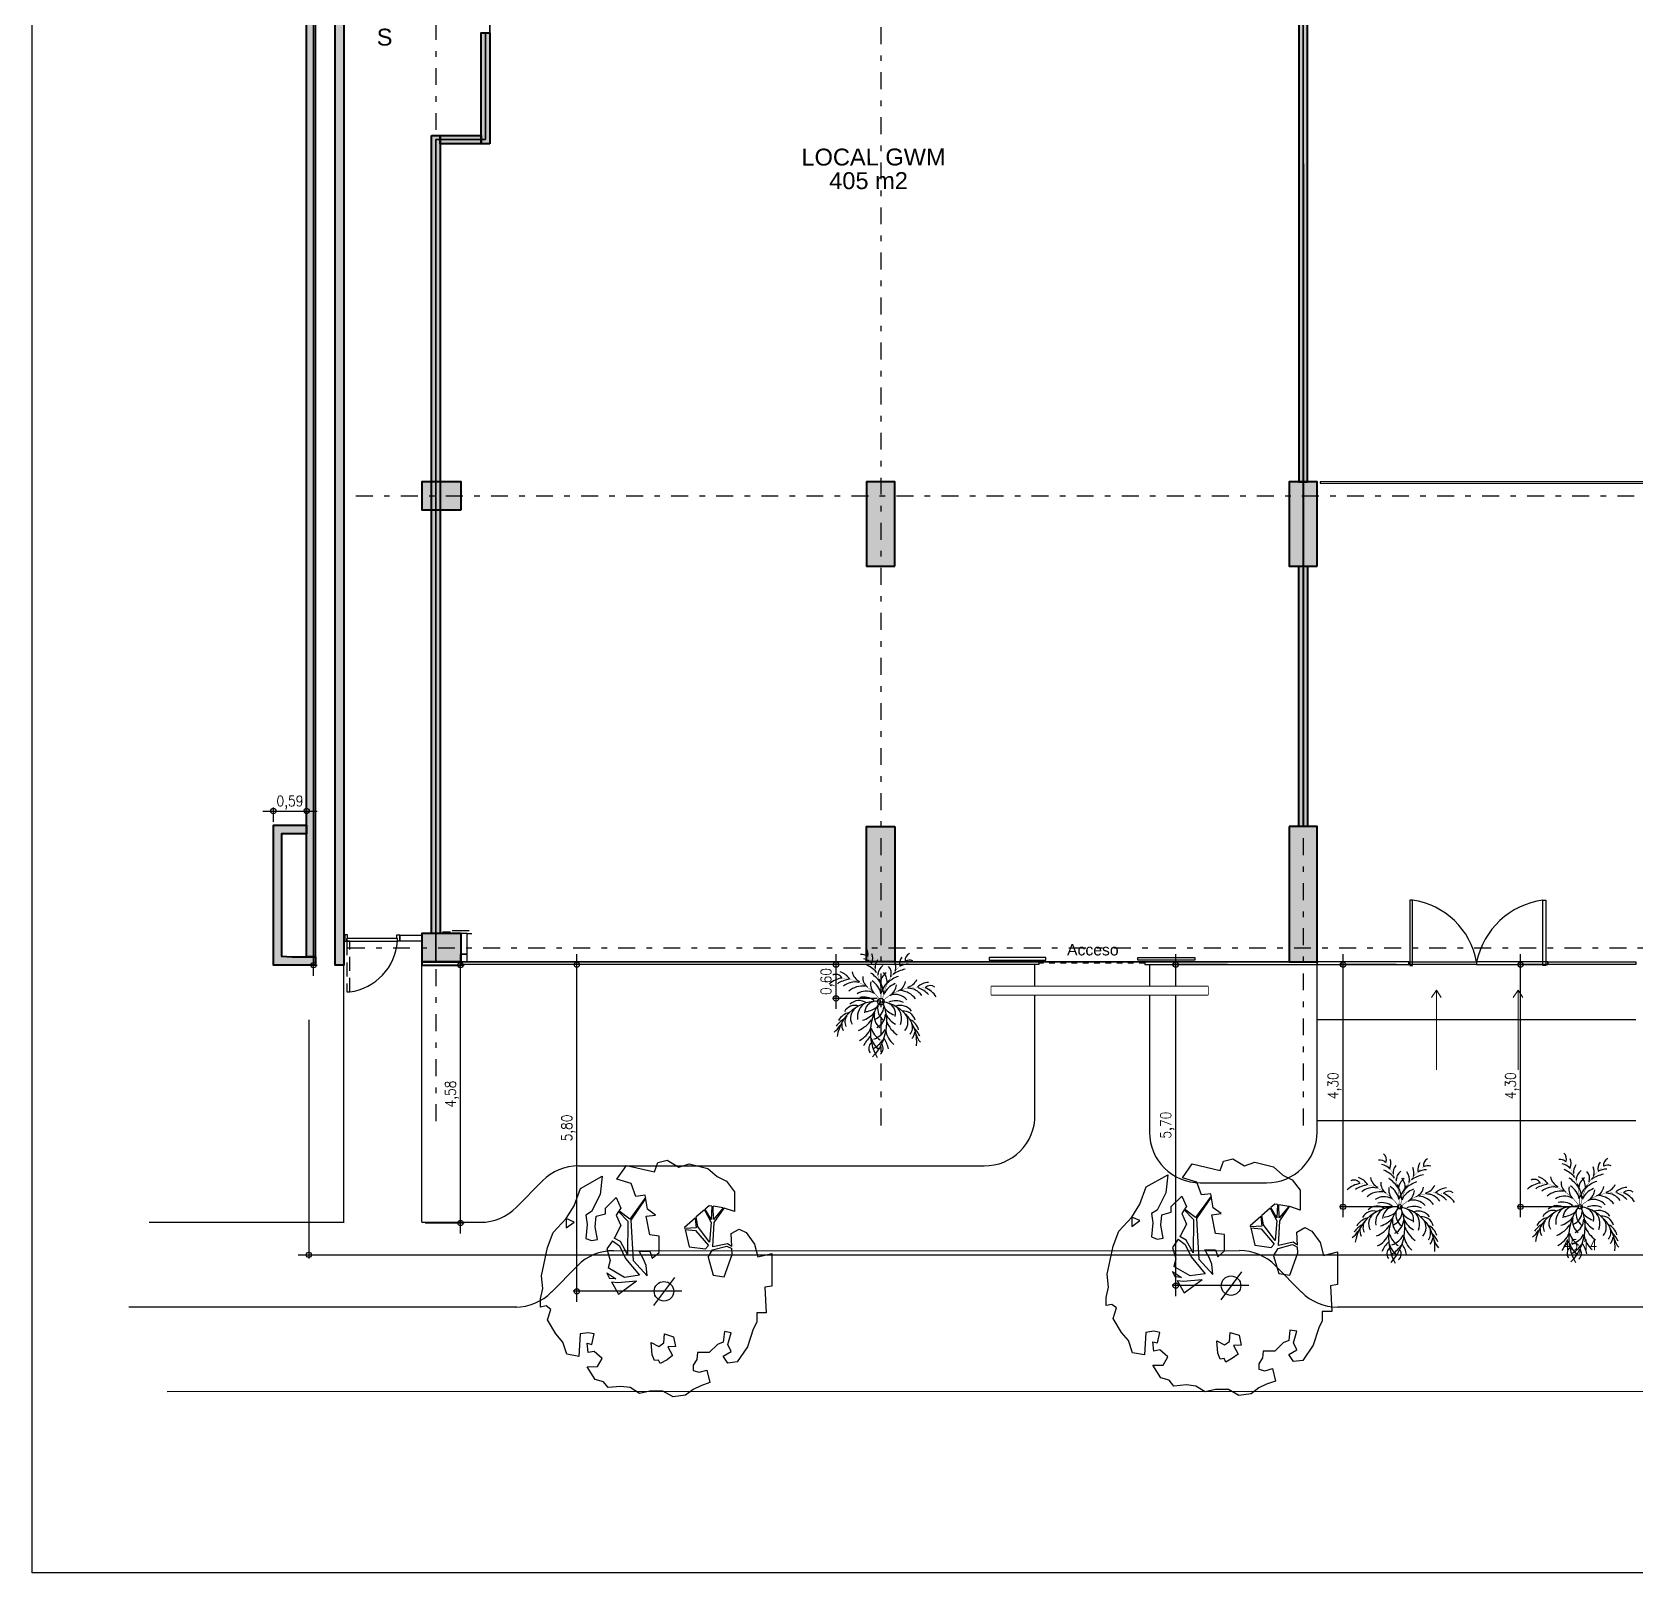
# Model space of a CAD drawing. Header units: millimetres. Extents: x 3781 to 4924, y 1639 to 1721.
# Drawn here: x 3780.61 to 3809.09, y 1639.4 to 1666.76 of the extents above; entities that cross this region are included whole.
import ezdxf

# ---------------------------------------------------------------- set-up
doc = ezdxf.new("R2010")
doc.units = ezdxf.units.MM
doc.set_wipeout_variables(frame=1)
for name, pattern in [('CENTER', [0.7, 0.3, -0.2, 0, -0.2]), ('CENTER2', [28.575, 19.05, -3.175, 3.175, -3.175]), ('DASHED2', [9.525, 6.35, -3.175]), ('HIDDEN', [0.375, 0.25, -0.125]), ('HIDDEN2', [0.1875, 0.125, -0.0625]), ('LLUVIAS', [10, 4, -2, 4])]:
    doc.linetypes.add(name, pattern=pattern)
doc.layers.get('Defpoints').update_dxf_attribs({"color": 255})
for name, color, linetype in [('1amobla', 2, 'Continuous'), ('A-DIM', 1, 'Continuous'), ('A-DIM-125', 8, 'Continuous'), ('A-HATCH CONCRETO', 8, 'Continuous'), ('AAA SG MOBILIARIO', 7, 'Continuous'), ('E-EJES', 1, 'CENTER2'), ('E-P. MACIZA1', 2, 'HIDDEN2'), ('EJE-ESTRUCTURA', 1, 'CENTER'), ('F-2', 2, 'Continuous'), ('HACHTCOLUMNA', 250, 'Continuous'), ('JCA_HATCH 254', 252, 'Continuous'), ('LINEA-1', 1, 'Continuous'), ('MUEBLE', 1, 'Continuous'), ('POIN', 7, 'Continuous'), ('PROYECCION', 1, 'DASHED2'), ('URB', 25, 'Continuous')]:
    doc.layers.add(name, color=color, linetype=linetype)
doc.layers.add('DIM-25', color=1, linetype='Continuous', plot=False)
for name, color, linetype, lineweight in [('Estructura', 6, 'Continuous', 40), ('Muro', 4, 'Continuous', 40), ('TEXTOS', 7, 'Continuous', 20), ('Via', 1, 'Continuous', 30), ('Vidrio', 2, 'Continuous', 30)]:
    doc.layers.add(name, color=color, linetype=linetype, lineweight=lineweight)
doc.styles.add('A-DIM', font='romans.shx', dxfattribs={"width": 0.85})
doc.styles.get("Standard").update_dxf_attribs({"font": 'arial.ttf'})
doc.dimstyles.new('A-DIM0125', dxfattribs={"dimscale": 125, "dimtxt": 0.0015, "dimasz": 0.0015, "dimexe": 0.0005, "dimexo": 0.0005, "dimgap": 0.0003, "dimtad": 1, "dimzin": 1, "dimtxsty": 'A-DIM', "dimblk": 'SMALL', "dimcen": 0.0015, "dimdle": 0.0015, "dimclrd": 256, "dimclre": 252, "dimclrt": 2, "dimazin": 0, "dimtfac": 1, "dimtmove": 2, "dimatfit": 3, "dimldrblk": 'OPEN90', "dimfxl": 1, "dimlwd": -1, "dimlwe": -1, "dimarcsym": 0})

# ---------------------------------------------------------------- blocks, each defined once
blk = doc.blocks.new('ap-2')
for points in [[(-184.365, -96.715), (-184.25, -96.709), (-184.209, -96.782), (-184.24, -96.844), (-184.343, -96.916), (-184.457, -96.947), (-184.426, -97.071), (-184.716, -97.071), (-184.726, -97.009), (-184.954, -97.019), (-184.954, -96.936), (-185.037, -96.936), (-185.099, -96.905), (-185.254, -96.855), (-185.389, -96.763), (-185.399, -96.68), (-185.337, -96.639), (-185.295, -96.711), (-185.233, -96.68), (-185.13, -96.711), (-185.12, -96.649), (-185.213, -96.639), (-185.233, -96.587), (-185.306, -96.515), (-185.306, -96.412), (-185.367, -96.404), (-185.418, -96.373), (-185.465, -96.372), (-185.48, -96.425), (-185.461, -96.494), (-185.572, -96.521), (-185.601, -96.441), (-185.632, -96.373), (-185.685, -96.303), (-185.699, -96.195), (-185.647, -96.102), (-185.647, -95.988), (-185.668, -95.896), (-185.616, -95.813), (-185.606, -95.73), (-185.616, -95.617), (-185.564, -95.576), (-185.544, -95.503), (-185.431, -95.43), (-185.43, -95.524), (-185.357, -95.565), (-185.295, -95.493), (-185.306, -95.441), (-185.223, -95.431), (-185.233, -95.472), (-185.14, -95.493), (-185.13, -95.441), (-185.14, -95.369), (-185.34, -95.356), (-185.32, -95.251), (-185.213, -95.214), (-185.14, -95.152), (-185.016, -95.079), (-184.923, -95.11), (-184.892, -95.068), (-184.902, -95.017), (-184.83, -95.017), (-184.737, -95.037), (-184.623, -95.027), (-184.374, -95.079), (-184.24, -95.13), (-184.116, -95.244), (-184.199, -95.244), (-184.147, -95.316), (-184.116, -95.244), (-184.002, -95.316), (-183.849, -95.373), (-183.741, -95.565), (-183.901, -95.547), (-184.054, -95.471), (-184.085, -95.419), (-184.168, -95.43), (-184.292, -95.419), (-184.312, -95.471), (-184.302, -95.522), (-184.188, -95.502), (-184.095, -95.512), (-184.074, -95.595), (-184.023, -95.595), (-183.93, -95.688), (-184.023, -95.729), (-184.047, -95.713)], [(-184.678, -95.647), (-184.788, -95.708), (-184.669, -95.868)], [(-184.678, -95.647), (-184.685, -95.704), (-184.669, -95.868)], [(-184.598, -95.606), (-184.652, -95.685), (-184.648, -95.63)], [(-184.598, -95.606), (-184.602, -95.605), (-184.648, -95.63)], [(-184.619, -95.895), (-184.639, -95.763), (-184.554, -95.618)], [(-184.313, -95.655), (-184.359, -95.717), (-184.469, -95.772), (-184.619, -95.895)], [(-184.313, -95.655), (-184.385, -95.605), (-184.488, -95.636), (-184.554, -95.618)], [(-184.053, -95.708), (-184.139, -95.793), (-184.435, -95.789), (-184.321, -95.726), (-184.29, -95.671)], [(-184.053, -95.708), (-184.085, -95.688), (-184.178, -95.729), (-184.281, -95.677), (-184.29, -95.671)], [(-184.625, -95.965), (-184.533, -95.955), (-184.476, -95.932), (-184.406, -95.894), (-184.406, -95.987), (-184.468, -96.008), (-184.416, -96.069), (-184.271, -96.069), (-184.261, -95.987), (-184.095, -95.956), (-184.085, -96.038), (-184.033, -95.966), (-183.909, -95.946), (-183.919, -95.863), (-183.805, -95.822), (-183.767, -95.695), (-183.645, -95.78), (-183.702, -96.028), (-183.702, -96.028), (-183.619, -96.059), (-183.598, -96.142), (-183.661, -96.245), (-183.63, -96.338), (-183.671, -96.503), (-183.743, -96.586), (-183.743, -96.586), (-183.785, -96.668), (-183.878, -96.74), (-184.054, -96.74), (-184.023, -96.647), (-184.023, -96.646)], [(-184.625, -95.965), (-184.492, -95.843), (-184.13, -95.823)], [(-184.13, -95.823), (-183.939, -95.951)], [(-184.12, -95.809), (-184.047, -95.713)], [(-183.93, -95.949), (-184.12, -95.809)], [(-185.333, -96.19), (-185.369, -96.14), (-185.403, -96.079), (-185.373, -96.064), (-185.377, -96.03), (-185.325, -96.009), (-185.216, -95.999), (-185.251, -96.068), (-185.22, -96.112), (-185.14, -96.119), (-185.166, -96.199), (-185.252, -96.215), (-185.256, -96.146), (-185.333, -96.19)], [(-184.212, -96.3), (-184.366, -96.338), (-184.385, -96.482), (-184.386, -96.483)], [(-184.212, -96.3), (-184.221, -96.394), (-184.356, -96.508), (-184.386, -96.483)], [(-184.111, -96.39), (-184.194, -96.296), (-184.203, -96.298)], [(-184.111, -96.39), (-184.198, -96.398), (-184.203, -96.298)], [(-184.459, -96.504), (-184.617, -96.549), (-184.633, -96.647), (-184.435, -96.718), (-184.382, -96.716)], [(-184.459, -96.504), (-184.395, -96.544), (-184.36, -96.67), (-184.382, -96.716)], [(-184.037, -96.473), (-184.15, -96.532), (-184.324, -96.516), (-184.186, -96.414), (-184.102, -96.4)], [(-184.006, -96.537), (-184.123, -96.532), (-184.032, -96.479)], [(-184.037, -96.473), (-184.102, -96.4)], [(-184.006, -96.537), (-184.002, -96.513), (-184.032, -96.479)], [(-184.365, -96.715), (-184.34, -96.678), (-184.368, -96.548), (-184.15, -96.56), (-184.023, -96.646)], [(-184.021, -96.639), (-184.123, -96.552), (-184.007, -96.549)], [(-184.021, -96.639), (-184.007, -96.549)]]:
    blk.add_lwpolyline(points)
blk = doc.blocks.new('Palmera pequeña')
at = {"layer": 'POIN', "color": 3}
for points, format in [([(-869.031, -5936.955, 0.01, 0, 0.240072), (-869.394, -5936.029, 0, 0, 1.216366)], "xyseb"), ([(-869.007, -5936.958, 0.01, 0, -0.240072), (-868.438, -5936.142, 0, 0, -1.216366)], "xyseb"), ([(-869.031, -5936.955, 0.01, 0, 0.291259), (-869.937, -5936.549, 0, 0, 1.65453)], "xyseb"), ([(-869.031, -5936.955, 0.390934), (-869.806, -5937.585, -5.366292)], "xyb"), ([(-869.007, -5936.958, 0.01, 0, -0.291259), (-868.031, -5936.774, 0, 0, -1.65453)], "xyseb"), ([(-869.031, -5936.955, 0.300461), (-869.096, -5937.955, -2.558194)], "xyb"), ([(-869.007, -5936.958, -0.300461), (-869.177, -5937.945, 2.558194)], "xyb"), ([(-869.007, -5936.958, -0.390934), (-868.401, -5937.751, 5.366292)], "xyb")]:
    blk.add_lwpolyline(points, format=format, dxfattribs=at)
for centre, radius, start, end in [((-869.386, -5936.118), 0.132, 339.0275, 50.7412), ((-869.376, -5936.288), 0.162, 48.1378, 95.4233), ((-869.4, -5936.497), 0.299, 45.1421, 76.9386), ((-869.508, -5936.792), 0.53, 40.9027, 66.5801), ((-869.382, -5936.191), 0.208, 336.7896, 21.5797), ((-868.897, -5936.364), 0.237, 143.4268, 183.3767), ((-868.874, -5936.493), 0.208, 126.2692, 180.2991), ((-869.052, -5936.472), 0.208, 346.2134, 40.2433), ((-869, -5936.352), 0.237, 343.1358, 23.0857), ((-868.542, -5936.598), 0.299, 89.5739, 121.3704), ((-868.488, -5936.296), 0.208, 144.9328, 189.7229), ((-868.466, -5936.226), 0.132, 115.7713, 187.485), ((-868.516, -5936.39), 0.162, 71.0892, 118.3747), ((-869.67, -5936.942), 0.4, 97.0097, 133.8777), ((-869.829, -5936.604), 0.124, 30.6102, 116.7811), ((-869.542, -5937.04), 0.471, 97.6991, 123.4674), ((-869.842, -5936.731), 0.308, 32.684, 72.845), ((-869.493, -5936.912), 0.297, 75.7488, 131.6666), ((-869.301, -5936.393), 0.241, 190.4603, 243.7037), ((-869.136, -5936.535), 0.217, 175.8506, 233.349), ((-868.972, -5936.653), 0.24, 170.0985, 224.8962), ((-869.515, -5936.929), 0.563, 33.3889, 57.1322), ((-869.371, -5936.889), 0.347, 10.5213, 57.5867), ((-869.76, -5936.929), 0.79, 7.7, 27.3509), ((-868.8, -5936.655), 0.242, 124.4166, 177.5042), ((-868.292, -5937.103), 0.79, 139.1616, 158.8125), ((-869.161, -5936.612), 0.242, 349.0083, 42.0959), ((-868.661, -5936.973), 0.347, 108.9258, 155.9912), ((-868.53, -5937.046), 0.563, 109.3803, 133.1236), ((-868.994, -5936.65), 0.24, 301.6163, 356.414), ((-868.505, -5936.911), 0.53, 99.9324, 125.6098), ((-868.807, -5936.574), 0.217, 293.1635, 350.6619), ((-868.613, -5936.475), 0.241, 282.8088, 336.0522), ((-868.166, -5936.929), 0.308, 93.6675, 133.8285), ((-869.354, -5937.066), 0.378, 82.6696, 130.1179), ((-869.417, -5937.188), 0.242, 56.9192, 131.7809), ((-869.29, -5937.054), 0.278, 60.8464, 125.6924), ((-869.337, -5937.201), 0.319, 53.6352, 102.2727), ((-868.767, -5937.268), 0.319, 64.2398, 112.8773), ((-868.778, -5937.115), 0.278, 40.8201, 105.6661), ((-868.719, -5937.141), 0.378, 36.3946, 83.8429), ((-868.548, -5937.024), 0.297, 34.8459, 90.7637), ((-868.53, -5937.159), 0.471, 43.0451, 68.8135), ((-868.382, -5937.095), 0.4, 32.6348, 69.5028), ((-868.149, -5936.802), 0.124, 49.7314, 135.9023), ((-869.544, -5937.42), 0.265, 100.4468, 152.656), ((-869.489, -5937.242), 0.212, 70.4262, 152.8729), ((-869.472, -5937.324), 0.197, 146.5815, 205.0658), ((-869.341, -5937.257), 0.228, 128.3148, 208.662), ((-869.16, -5937.237), 0.286, 118.8952, 188.718), ((-869.472, -5936.887), 0.424, 285.8236, 320.1687), ((-869.108, -5937.17), 0.213, 96.2533, 178.8732), ((-869.35, -5936.723), 0.422, 277.4722, 308.4597), ((-868.871, -5937.215), 0.277, 169.2304, 230.9789), ((-869.246, -5937.031), 0.272, 295.675, 354.0842), ((-869.223, -5937.173), 0.277, 295.5336, 357.2821), ((-868.816, -5937.082), 0.272, 172.4283, 230.8375), ((-868.642, -5936.807), 0.422, 218.0528, 249.0403), ((-868.562, -5936.995), 0.424, 206.3438, 240.6889), ((-868.982, -5937.185), 0.213, 347.6393, 70.2592), ((-868.685, -5937.274), 0.242, 34.7316, 109.5933), ((-868.948, -5937.262), 0.286, 337.7945, 47.6173), ((-868.628, -5937.343), 0.212, 13.6396, 96.0863), ((-868.776, -5937.324), 0.228, 317.8505, 38.1977), ((-870.033, -5937.241), 0.314, 303.3304, 332.4721), ((-869.409, -5937.717), 0.522, 122.0342, 142.9122), ((-869.5, -5937.377), 0.224, 173.6201, 206.1084), ((-869.645, -5936.961), 0.557, 292.8911, 323.7877), ((-869.585, -5937.288), 0.403, 295.6369, 338.0874), ((-868.809, -5937.306), 0.413, 197.8042, 235.2431), ((-869.305, -5937.247), 0.413, 291.2694, 328.7084), ((-868.546, -5937.411), 0.403, 188.4251, 230.8756), ((-868.412, -5937.106), 0.557, 202.7248, 233.6214), ((-868.664, -5937.42), 0.197, 321.4467, 19.931), ((-868.617, -5937.53), 0.265, 13.8565, 66.0657), ((-868.65, -5937.477), 0.224, 320.4041, 352.8924), ((-868.817, -5937.787), 0.522, 23.6003, 44.4783), ((-868.899, -5937.942), 0.477, 131.625, 156.4704), ((-869.113, -5937.793), 0.133, 129.8279, 217.9235), ((-868.803, -5937.489), 0.419, 197.5351, 230.5729), ((-869.354, -5937.424), 0.419, 295.9396, 328.9774), ((-869.122, -5937.792), 0.133, 308.589, 36.6847), ((-869.366, -5937.887), 0.477, 10.0421, 34.8875), ((-868.099, -5937.47), 0.314, 194.0404, 223.1821)]:
    blk.add_arc(centre, radius, start, end, dxfattribs=at)
blk = doc.blocks.new('_Small')
at = {"color": 0, "linetype": 'ByBlock', "lineweight": -2}
blk.add_circle((0, 0), 0.25, dxfattribs=at)
blk = doc.blocks.new('*D101')
at = {"layer": 'Defpoints', "color": 0, "ltscale": 0.03, "transparency": 16777216}
for p in [(164.644, 129.863), (164.644, 129.176), (169.221, 129.176)]:
    blk.add_point(p, dxfattribs=at)
at = {"layer": 'URB', "ltscale": 0.03, "transparency": 16777216}
blk.add_line((169.408, 129.863), (164.456, 129.863), dxfattribs=at)
at = {"layer": 'URB', "color": 252, "ltscale": 0.03, "transparency": 16777216}
for p, q in [((164.644, 129.238), (164.644, 129.926)), ((169.221, 129.238), (169.221, 129.926))]:
    blk.add_line(p, q, dxfattribs=at)
at = {"layer": 'URB', "ltscale": 0.03, "transparency": 16777216, "xscale": 0.1875, "yscale": 0.1875, "zscale": 0.1875}
for p, rotation in [((164.644, 129.863), 180.000000024673), ((169.221, 129.863), 2.467301299704725e-08)]:
    blk.add_blockref('_Small', p, dxfattribs=dict(at, rotation=rotation))
at = {"layer": 'URB', "color": 2, "ltscale": 0.03, "transparency": 16777216, "insert": (166.932, 129.714), "char_height": 0.1875, "attachment_point": 5, "rotation": 180, "style": 'A-DIM'}
blk.add_mtext('4,58', dxfattribs=at)
blk = doc.blocks.new('_Open90')
at = {"color": 0, "linetype": 'ByBlock', "lineweight": -2}
for p, q in [((0, 0), (-1, 0)), ((-0.5, 0.5), (0, 0)), ((0, 0), (-0.5, -0.5))]:
    blk.add_line(p, q, dxfattribs=at)
blk = doc.blocks.new('*D111')
at = {"layer": 'Defpoints', "color": 0, "ltscale": 0.03, "transparency": 16777216}
for p in [(164.634, 133.476), (170.434, 133.476), (164.634, 131.929)]:
    blk.add_point(p, dxfattribs=at)
at = {"layer": 'URB', "color": 252, "ltscale": 0.03, "transparency": 16777216}
for p, q in [((164.634, 133.413), (164.634, 131.866)), ((170.434, 133.413), (170.434, 131.866))]:
    blk.add_line(p, q, dxfattribs=at)
at = {"layer": 'URB', "ltscale": 0.03, "transparency": 16777216}
blk.add_line((170.621, 131.929), (164.446, 131.929), dxfattribs=at)
at = {"layer": 'URB', "ltscale": 0.03, "transparency": 16777216, "xscale": 0.1875, "yscale": 0.1875, "zscale": 0.1875}
for p, rotation in [((164.634, 131.929), 180.000000024673), ((170.434, 131.929), 2.467301299704725e-08)]:
    blk.add_blockref('_Small', p, dxfattribs=dict(at, rotation=rotation))
at = {"layer": 'URB', "color": 2, "ltscale": 0.03, "transparency": 16777216, "insert": (167.534, 131.78), "char_height": 0.1875, "attachment_point": 5, "rotation": 180, "style": 'A-DIM'}
blk.add_mtext('5,80', dxfattribs=at)
blk = doc.blocks.new('*D102')
at = {"layer": 'Defpoints', "color": 0, "ltscale": 0.03, "transparency": 16777216}
for p in [(164.634, 143.545), (170.334, 143.545), (164.634, 142.563)]:
    blk.add_point(p, dxfattribs=at)
at = {"layer": 'URB', "color": 252, "ltscale": 0.03, "transparency": 16777216}
for p, q in [((164.634, 143.483), (164.634, 142.5)), ((170.334, 143.483), (170.334, 142.5))]:
    blk.add_line(p, q, dxfattribs=at)
at = {"layer": 'URB', "ltscale": 0.03, "transparency": 16777216}
blk.add_line((170.521, 142.563), (164.446, 142.563), dxfattribs=at)
at = {"layer": 'URB', "ltscale": 0.03, "transparency": 16777216, "xscale": 0.1875, "yscale": 0.1875, "zscale": 0.1875}
for p, rotation in [((164.634, 142.563), 180.000000024673), ((170.334, 142.563), 2.467301299704725e-08)]:
    blk.add_blockref('_Small', p, dxfattribs=dict(at, rotation=rotation))
at = {"layer": 'URB', "color": 2, "ltscale": 0.03, "transparency": 16777216, "insert": (167.484, 142.414), "char_height": 0.1875, "attachment_point": 5, "rotation": 180, "style": 'A-DIM'}
blk.add_mtext('5,70', dxfattribs=at)
blk = doc.blocks.new('*D104')
at = {"layer": 'Defpoints', "color": 0, "ltscale": 0.03, "transparency": 16777216}
for p in [(164.634, 137.326), (165.234, 137.326), (164.634, 136.531)]:
    blk.add_point(p, dxfattribs=at)
at = {"layer": 'URB', "color": 252, "ltscale": 0.03, "transparency": 16777216}
for p, q in [((164.634, 137.263), (164.634, 136.468)), ((165.234, 137.263), (165.234, 136.468))]:
    blk.add_line(p, q, dxfattribs=at)
at = {"layer": 'URB', "ltscale": 0.03, "transparency": 16777216}
blk.add_line((165.421, 136.531), (164.446, 136.531), dxfattribs=at)
at = {"layer": 'URB', "ltscale": 0.03, "transparency": 16777216, "xscale": 0.1875, "yscale": 0.1875, "zscale": 0.1875}
for p, rotation in [((164.634, 136.531), 180.000000024673), ((165.234, 136.531), 2.467301299704725e-08)]:
    blk.add_blockref('_Small', p, dxfattribs=dict(at, rotation=rotation))
at = {"layer": 'URB', "color": 2, "ltscale": 0.03, "transparency": 16777216, "insert": (164.934, 136.381), "char_height": 0.1875, "attachment_point": 5, "rotation": 180, "style": 'A-DIM'}
blk.add_mtext('0,60', dxfattribs=at)
blk = doc.blocks.new('*D105')
at = {"layer": 'Defpoints', "color": 0, "ltscale": 0.03, "transparency": 16777216}
for p in [(164.634, 149.745), (168.934, 149.745), (164.634, 148.686)]:
    blk.add_point(p, dxfattribs=at)
at = {"layer": 'URB', "color": 252, "ltscale": 0.03, "transparency": 16777216}
for p, q in [((164.634, 149.683), (164.634, 148.623)), ((168.934, 149.683), (168.934, 148.623))]:
    blk.add_line(p, q, dxfattribs=at)
at = {"layer": 'URB', "ltscale": 0.03, "transparency": 16777216}
blk.add_line((169.121, 148.686), (164.446, 148.686), dxfattribs=at)
at = {"layer": 'URB', "ltscale": 0.03, "transparency": 16777216, "xscale": 0.1875, "yscale": 0.1875, "zscale": 0.1875}
for p, rotation in [((164.634, 148.686), 180.000000024673), ((168.934, 148.686), 2.467301299704725e-08)]:
    blk.add_blockref('_Small', p, dxfattribs=dict(at, rotation=rotation))
at = {"layer": 'URB', "color": 2, "ltscale": 0.03, "transparency": 16777216, "insert": (166.784, 148.537), "char_height": 0.1875, "attachment_point": 5, "rotation": 180, "style": 'A-DIM'}
blk.add_mtext('4,30', dxfattribs=at)
blk = doc.blocks.new('*D106')
at = {"layer": 'Defpoints', "color": 0, "ltscale": 0.03, "transparency": 16777216}
for p in [(164.634, 146.54), (168.934, 146.54), (164.634, 145.534)]:
    blk.add_point(p, dxfattribs=at)
at = {"layer": 'URB', "color": 252, "ltscale": 0.03, "transparency": 16777216}
for p, q in [((164.634, 146.477), (164.634, 145.471)), ((168.934, 146.477), (168.934, 145.471))]:
    blk.add_line(p, q, dxfattribs=at)
at = {"layer": 'URB', "ltscale": 0.03, "transparency": 16777216}
blk.add_line((169.121, 145.534), (164.446, 145.534), dxfattribs=at)
at = {"layer": 'URB', "ltscale": 0.03, "transparency": 16777216, "xscale": 0.1875, "yscale": 0.1875, "zscale": 0.1875}
for p, rotation in [((164.634, 145.534), 180.000000024673), ((168.934, 145.534), 2.467301299704725e-08)]:
    blk.add_blockref('_Small', p, dxfattribs=dict(at, rotation=rotation))
at = {"layer": 'URB', "color": 2, "ltscale": 0.03, "transparency": 16777216, "insert": (166.784, 145.385), "char_height": 0.1875, "attachment_point": 5, "rotation": 180, "style": 'A-DIM'}
blk.add_mtext('4,30', dxfattribs=at)
blk = doc.blocks.new('*D123')
at = {"layer": 'A-DIM-125', "transparency": 16777216}
blk.add_line((3784.704, 1652.929), (3785.669, 1652.929), dxfattribs=at)
at = {"layer": 'A-DIM-125', "color": 252, "transparency": 16777216}
for p, q in [((3784.891, 1652.74), (3784.891, 1652.992)), ((3785.481, 1652.74), (3785.481, 1652.992))]:
    blk.add_line(p, q, dxfattribs=at)
at = {"layer": 'Defpoints', "color": 0, "transparency": 16777216}
for p in [(3785.481, 1652.929), (3784.891, 1652.678), (3785.481, 1652.678)]:
    blk.add_point(p, dxfattribs=at)
at = {"layer": 'A-DIM-125', "transparency": 16777216, "xscale": 0.1875, "yscale": 0.1875, "zscale": 0.1875}
for p, rotation in [((3784.891, 1652.929), 179.9999999999999), ((3785.481, 1652.929), 359.9999999999999)]:
    blk.add_blockref('_Small', p, dxfattribs=dict(at, rotation=rotation))
at = {"layer": 'A-DIM-125', "color": 2, "transparency": 16777216, "insert": (3785.186, 1653.079), "char_height": 0.1875, "attachment_point": 5, "style": 'A-DIM'}
blk.add_mtext('0,59', dxfattribs=at)
blk = doc.blocks.new('*D124')
at = {"layer": 'A-DIM-125', "color": 252, "transparency": 16777216}
for p, q in [((3785.521, 1649.221), (3785.521, 1644.987)), ((3830.661, 1649.282), (3830.661, 1644.987))]:
    blk.add_line(p, q, dxfattribs=at)
at = {"layer": 'A-DIM-125', "transparency": 16777216}
blk.add_line((3785.334, 1645.05), (3830.849, 1645.05), dxfattribs=at)
at = {"layer": 'Defpoints', "color": 0, "transparency": 16777216}
for p in [(3785.521, 1649.284), (3830.661, 1649.345), (3830.661, 1645.05)]:
    blk.add_point(p, dxfattribs=at)
at = {"layer": 'A-DIM-125', "transparency": 16777216, "xscale": 0.1875, "yscale": 0.1875, "zscale": 0.1875, "rotation": 180}
blk.add_blockref('_Small', (3785.521, 1645.05), dxfattribs=at)
at = {"layer": 'A-DIM-125', "transparency": 16777216, "xscale": 0.1875, "yscale": 0.1875, "zscale": 0.1875}
blk.add_blockref('_Small', (3830.661, 1645.05), dxfattribs=at)
at = {"layer": 'A-DIM-125', "color": 2, "transparency": 16777216, "insert": (3808.091, 1645.199), "char_height": 0.1875, "attachment_point": 5, "style": 'A-DIM'}
blk.add_mtext('45,14', dxfattribs=at)
blk = doc.blocks.new('*D126')
at = {"layer": 'A-DIM-125', "transparency": 16777216}
blk.add_line((3785.605, 1650.005), (3785.605, 1704.843), dxfattribs=at)
at = {"layer": 'A-DIM-125', "color": 252, "transparency": 16777216}
for p, q in [((3785.362, 1704.655), (3785.667, 1704.655)), ((3785.324, 1650.193), (3785.667, 1650.193))]:
    blk.add_line(p, q, dxfattribs=at)
at = {"layer": 'Defpoints', "color": 0, "transparency": 16777216}
for p in [(3785.3, 1704.655), (3785.605, 1704.655), (3785.261, 1650.193)]:
    blk.add_point(p, dxfattribs=at)
at = {"layer": 'A-DIM-125', "transparency": 16777216, "xscale": 0.1875, "yscale": 0.1875, "zscale": 0.1875}
for p, rotation in [((3785.605, 1704.655), 90), ((3785.605, 1650.193), 270)]:
    blk.add_blockref('_Small', p, dxfattribs=dict(at, rotation=rotation))
at = {"layer": 'A-DIM-125', "color": 2, "transparency": 16777216, "insert": (3785.455, 1677.424), "char_height": 0.1875, "attachment_point": 5, "rotation": 90, "style": 'A-DIM'}
blk.add_mtext('54,46', dxfattribs=at)
blk = doc.blocks.new('*D127')
at = {"layer": 'A-DIM-125', "transparency": 16777216}
blk.add_line((3784.704, 1652.929), (3785.669, 1652.929), dxfattribs=at)
at = {"layer": 'A-DIM-125', "color": 252, "transparency": 16777216}
for p, q in [((3784.891, 1652.74), (3784.891, 1652.992)), ((3785.481, 1652.74), (3785.481, 1652.992))]:
    blk.add_line(p, q, dxfattribs=at)
at = {"layer": 'Defpoints', "color": 0, "transparency": 16777216}
for p in [(3785.481, 1652.929), (3784.891, 1652.678), (3785.481, 1652.678)]:
    blk.add_point(p, dxfattribs=at)
at = {"layer": 'A-DIM-125', "transparency": 16777216, "xscale": 0.1875, "yscale": 0.1875, "zscale": 0.1875}
for p, rotation in [((3784.891, 1652.929), 179.9999999999999), ((3785.481, 1652.929), 359.9999999999999)]:
    blk.add_blockref('_Small', p, dxfattribs=dict(at, rotation=rotation))
at = {"layer": 'A-DIM-125', "color": 2, "transparency": 16777216, "insert": (3785.186, 1653.079), "char_height": 0.1875, "attachment_point": 5, "style": 'A-DIM'}
blk.add_mtext('0,59', dxfattribs=at)
blk = doc.blocks.new('*D125')
at = {"layer": 'A-DIM-125', "color": 252, "transparency": 16777216}
for p, q in [((3785.521, 1649.221), (3785.521, 1644.987)), ((3830.661, 1649.282), (3830.661, 1644.987))]:
    blk.add_line(p, q, dxfattribs=at)
at = {"layer": 'A-DIM-125', "transparency": 16777216}
blk.add_line((3785.334, 1645.05), (3830.849, 1645.05), dxfattribs=at)
at = {"layer": 'Defpoints', "color": 0, "transparency": 16777216}
for p in [(3785.521, 1649.284), (3830.661, 1649.345), (3830.661, 1645.05)]:
    blk.add_point(p, dxfattribs=at)
at = {"layer": 'A-DIM-125', "transparency": 16777216, "xscale": 0.1875, "yscale": 0.1875, "zscale": 0.1875, "rotation": 180}
blk.add_blockref('_Small', (3785.521, 1645.05), dxfattribs=at)
at = {"layer": 'A-DIM-125', "transparency": 16777216, "xscale": 0.1875, "yscale": 0.1875, "zscale": 0.1875}
blk.add_blockref('_Small', (3830.661, 1645.05), dxfattribs=at)
at = {"layer": 'A-DIM-125', "color": 2, "transparency": 16777216, "insert": (3808.091, 1645.199), "char_height": 0.1875, "attachment_point": 5, "style": 'A-DIM'}
blk.add_mtext('45,14', dxfattribs=at)
blk = doc.blocks.new('estructura etapa 3')
at = {"layer": 'HACHTCOLUMNA'}
h = blk.add_hatch(color=256, dxfattribs=at)
h.paths.add_polyline_path([(-91.651, -6658.124), (-91.651, -6657.624), (-92.35, -6657.624), (-92.35, -6658.124)])
h.paths.add_polyline_path([(-49.354, -6658.124), (-49.354, -6657.624), (-50.055, -6657.624), (-50.055, -6658.124)])
h.paths.add_polyline_path([(-56.053, -6658.124), (-56.053, -6657.624), (-56.753, -6657.624), (-56.753, -6658.124)])
h.paths.add_polyline_path([(-76.45, -6659.124), (-76.95, -6659.124), (-76.95, -6657.624), (-76.45, -6657.624)])
h.paths.add_polyline_path([(-83.95, -6659.124), (-84.45, -6659.124), (-84.45, -6657.624), (-83.95, -6657.624)])
h.paths.add_polyline_path([(-60.452, -6659.124), (-60.952, -6659.124), (-60.952, -6657.624), (-60.452, -6657.624)])
h.paths.add_polyline_path([(-67.95, -6659.124), (-68.45, -6659.124), (-68.45, -6657.624), (-67.95, -6657.624)])
h.paths.add_polyline_path([(-91.85, -6668.199), (-91.851, -6667.599), (-92.35, -6667.599), (-92.349, -6668.199)])
h.paths.add_polyline_path([(-49.354, -6668.199), (-49.354, -6667.599), (-49.854, -6667.599), (-49.854, -6668.199)])
h.paths.add_polyline_path([(-56.154, -6668.149), (-56.154, -6667.649), (-56.854, -6667.649), (-56.854, -6668.149)])
h.paths.add_polyline_path([(-59.952, -6667.649), (-59.952, -6668.149), (-61.452, -6668.149), (-61.452, -6667.649)])
h.paths.add_polyline_path([(-75.95, -6667.649), (-75.95, -6668.149), (-77.45, -6668.149), (-77.45, -6667.649)])
h.paths.add_polyline_path([(-68.95, -6667.649), (-68.95, -6668.149), (-67.45, -6668.149), (-67.45, -6667.649)])
h.paths.add_polyline_path([(-84.95, -6667.649), (-84.95, -6668.149), (-83.45, -6668.149), (-83.45, -6667.649)])
h.paths.add_polyline_path([(-91.85, -6676.199), (-91.85, -6675.599), (-92.349, -6675.599), (-92.349, -6676.199)])
h.paths.add_polyline_path([(-49.354, -6676.199), (-49.354, -6675.599), (-49.854, -6675.599), (-49.854, -6676.199)])
h.paths.add_polyline_path([(-56.154, -6676.149), (-56.154, -6675.649), (-56.754, -6675.649), (-56.754, -6676.149)])
h.paths.add_polyline_path([(-59.952, -6675.649), (-59.952, -6676.149), (-61.452, -6676.149), (-61.452, -6675.649)])
h.paths.add_polyline_path([(-75.95, -6675.649), (-75.95, -6676.149), (-77.45, -6676.149), (-77.45, -6675.649)])
h.paths.add_polyline_path([(-68.95, -6675.649), (-68.95, -6676.149), (-67.45, -6676.149), (-67.45, -6675.649)])
h.paths.add_polyline_path([(-84.95, -6675.649), (-84.95, -6676.149), (-83.45, -6676.149), (-83.45, -6675.649)])
h.paths.add_polyline_path([(-91.847, -6686.299), (-91.851, -6685.699), (-92.35, -6685.699), (-92.346, -6686.299)])
h.paths.add_polyline_path([(-49.354, -6686.299), (-49.354, -6685.699), (-49.854, -6685.699), (-49.854, -6686.299)])
h.paths.add_polyline_path([(-56.154, -6686.249), (-56.154, -6685.749), (-56.754, -6685.749), (-56.754, -6686.249)])
h.paths.add_polyline_path([(-59.952, -6685.749), (-59.952, -6686.249), (-61.452, -6686.249), (-61.452, -6685.749)])
h.paths.add_polyline_path([(-75.95, -6685.749), (-75.95, -6686.249), (-77.45, -6686.249), (-77.45, -6685.749)])
h.paths.add_polyline_path([(-68.95, -6685.749), (-68.95, -6686.249), (-67.45, -6686.249), (-67.45, -6685.749)])
h.paths.add_polyline_path([(-84.95, -6685.749), (-84.95, -6686.249), (-83.45, -6686.249), (-83.45, -6685.749)])
h.paths.add_polyline_path([(-49.353, -6694.294), (-49.354, -6693.699), (-49.855, -6693.699), (-49.854, -6694.294)])
h.paths.add_polyline_path([(-56.054, -6694.249), (-56.054, -6693.749), (-56.753, -6693.749), (-56.753, -6694.249)])
h.paths.add_polyline_path([(-91.651, -6694.249), (-91.651, -6693.749), (-92.35, -6693.749), (-92.35, -6694.249)])
h.paths.add_polyline_path([(-59.952, -6693.749), (-59.952, -6694.249), (-61.452, -6694.249), (-61.452, -6693.749)])
h.paths.add_polyline_path([(-75.95, -6693.749), (-75.95, -6694.249), (-77.45, -6694.249), (-77.45, -6693.749)])
h.paths.add_polyline_path([(-68.95, -6693.749), (-68.95, -6694.249), (-67.45, -6694.249), (-67.45, -6693.749)])
h.paths.add_polyline_path([(-84.95, -6693.749), (-84.95, -6694.249), (-83.45, -6694.249), (-83.45, -6693.749)])
h.paths.add_polyline_path([(-49.358, -6703.974), (-49.353, -6703.374), (-49.854, -6703.374), (-49.859, -6703.974)])
h.paths.add_polyline_path([(-56.054, -6703.924), (-56.054, -6703.424), (-56.753, -6703.424), (-56.753, -6703.924)])
h.paths.add_polyline_path([(-67.95, -6704.924), (-67.95, -6703.424), (-68.45, -6703.424), (-68.45, -6704.924)])
h.paths.add_polyline_path([(-91.651, -6703.924), (-91.651, -6703.424), (-92.35, -6703.424), (-92.35, -6703.924)])
h.paths.add_polyline_path([(-61.847, -6703.424), (-60.347, -6703.424), (-60.347, -6703.924), (-61.847, -6703.924)])
h.paths.add_polyline_path([(-83.95, -6704.924), (-83.95, -6703.424), (-84.45, -6703.424), (-84.45, -6704.924)])
h.paths.add_polyline_path([(-76.45, -6704.924), (-76.45, -6703.424), (-76.95, -6703.424), (-76.95, -6704.924)])
h.paths.add_polyline_path([(-49.354, -6711.949), (-49.354, -6711.449), (-50.054, -6711.449), (-50.054, -6711.949)])
h.paths.add_polyline_path([(-55.954, -6711.949), (-55.954, -6711.449), (-56.654, -6711.449), (-56.654, -6711.949)])
h.paths.add_polyline_path([(-91.65, -6711.949), (-91.65, -6711.449), (-92.35, -6711.449), (-92.35, -6711.949)])
h.paths.add_polyline_path([(-60.952, -6711.949), (-60.952, -6709.549), (-60.452, -6709.549), (-60.452, -6711.949)])
h.paths.add_polyline_path([(-68.45, -6709.549), (-68.45, -6711.949), (-67.95, -6711.949), (-67.95, -6709.549)])
h.paths.add_polyline_path([(-76.95, -6709.549), (-76.95, -6711.949), (-76.45, -6711.949), (-76.45, -6709.549)])
h.paths.add_polyline_path([(-83.95, -6709.549), (-83.95, -6711.949), (-84.45, -6711.949), (-84.45, -6709.549)])
at = {"layer": 'EJE-ESTRUCTURA'}
for p, q in [((-92.1, -6655.279), (-92.1, -6714.861)), ((-84.2, -6655.354), (-84.2, -6714.914)), ((-76.7, -6655.354), (-76.7, -6714.914)), ((-93.52, -6703.674), (-46.502, -6703.674)), ((-93.66, -6711.699), (-46.502, -6711.699))]:
    blk.add_line(p, q, dxfattribs=at)
at = {"layer": 'Estructura'}
for points in [[(-91.651, -6703.924), (-91.651, -6703.424), (-92.35, -6703.424), (-92.35, -6703.924)], [(-83.95, -6704.924), (-83.95, -6703.424), (-84.45, -6703.424), (-84.45, -6704.924)], [(-76.45, -6704.924), (-76.45, -6703.424), (-76.95, -6703.424), (-76.95, -6704.924)], [(-83.95, -6709.549), (-83.95, -6711.949), (-84.45, -6711.949), (-84.45, -6709.549)], [(-76.95, -6709.549), (-76.95, -6711.949), (-76.45, -6711.949), (-76.45, -6709.549)], [(-91.65, -6711.949), (-91.65, -6711.449), (-92.35, -6711.449), (-92.35, -6711.949)]]:
    blk.add_lwpolyline(points, close=True, dxfattribs=at)
blk = doc.blocks.new('A$C75832799')
at = {"layer": 'A-DIM'}
for p, q in [((170.714, 130.866, 1215.805), (170.714, 124.652, 1215.805)), ((170.714, 127.07, 1215.805), (170.714, 123.972, 1215.805))]:
    blk.add_line(p, q, dxfattribs=at)
at = {"layer": 'TEXTOS'}
for p, q in [((166.504, 148.641, 1215.805), (165.087, 148.641, 1215.805)), ((166.504, 147.191, 1215.805), (165.087, 147.191, 1215.805))]:
    blk.add_line(p, q, dxfattribs=at)
at = {"layer": 'TEXTOS', "elevation": 1215.805}
for points in [[(165.217, 148.555), (165.087, 148.641), (165.217, 148.728)], [(166.504, 148.641), (165.087, 148.641), (165.217, 148.555)], [(165.217, 147.105), (165.087, 147.191), (165.217, 147.278)], [(166.504, 147.191), (165.087, 147.191), (165.217, 147.105)]]:
    blk.add_lwpolyline(points, dxfattribs=at)
at = {"layer": 'URB', "color": 1, "ltscale": 0.03}
for p, q in [((170.334, 143.864, 1215.805), (170.334, 143.265, 1215.805)), ((170.585, 143.368, 1215.805), (170.09, 143.737, 1215.805)), ((170.685, 133.298, 1215.805), (170.19, 133.667, 1215.805)), ((170.434, 133.795, 1215.805), (170.434, 133.196, 1215.805))]:
    blk.add_line(p, q, dxfattribs=at)
for centre, radius in [((168.934, 149.745, 1215.805), 0.0388), ((168.934, 146.54, 1215.805), 0.0388), ((170.334, 143.545, 1215.805), 0.173), ((165.292, 137.326, 1215.805), 0.0584), ((170.434, 133.476, 1215.805), 0.173)]:
    blk.add_circle(centre, radius, dxfattribs=at)
at = {"layer": 'Via'}
for p, q in [((170.714, 165.622, 1215.805), (170.714, 145.437, 1215.805)), ((172.212, 124.652, 1215.805), (172.209, 164.722, 1215.805)), ((165.613, 150.735, 1215.805), (165.613, 145.074, 1215.805)), ((167.409, 150.735, 1215.805), (167.409, 145.074, 1215.805)), ((167.609, 145.074, 1215.805), (164.634, 145.074, 1215.805)), ((169.98, 144.335, 1215.805), (170.447, 144.796, 1215.805)), ((168.509, 142.998, 1215.805), (168.509, 144.174, 1215.805)), ((169.713, 132.579, 1215.805), (169.712, 143.695, 1215.805)), ((164.634, 142.098, 1215.805), (167.609, 142.098, 1215.805)), ((167.308, 140.064, 1215.805), (164.634, 140.064, 1215.805)), ((168.207, 131.958, 1215.805), (168.208, 139.164, 1215.805)), ((169.981, 131.939, 1215.805), (170.447, 131.479, 1215.805)), ((168.475, 131.318, 1215.805), (168.942, 130.857, 1215.805)), ((169.209, 129.176, 1215.805), (164.644, 129.176, 1215.805)), ((169.221, 127.791, 1215.805), (164.644, 127.791, 1215.805)), ((169.209, 124.335, 1215.805), (169.209, 127.791, 1215.805))]:
    blk.add_line(p, q, dxfattribs=at)
at = {"layer": 'Via', "ltscale": 0.03}
blk.add_line((169.209, 129.176, 1215.805), (169.209, 130.217, 1215.805), dxfattribs=at)
at = {"layer": 'Via'}
for centre, start, end in [((169.814, 145.437, 1215.805), 314.6475, 0.0018), ((167.609, 144.174, 1215.805), 0, 90.0001), ((170.612, 143.695, 1215.805), 134.6475, 180.005), ((167.609, 142.998, 1215.805), 270, 0), ((167.308, 139.164, 1215.805), 359.9947, 90), ((170.613, 132.579, 1215.805), 180.005, 225.3525), ((169.107, 131.958, 1215.805), 179.9947, 225.3525), ((169.814, 130.839, 1215.805), 359.9982, 45.3525), ((168.309, 130.217, 1215.805), 0, 45.3525)]:
    blk.add_arc(centre, 0.9, start, end, dxfattribs=at)
at = {"layer": 'E-EJES', "rotation": 90.00000002467299}
for p in [(-5768.033, 1018.757, 1215.805), (-5768.022, 1015.557, 1215.805), (-5771.673, 1006.357, 1215.805)]:
    blk.add_blockref('Palmera pequeña', p, dxfattribs=at)
at = {"layer": 'LINEA-1', "color": 2, "xscale": 1.999999999999997, "yscale": 1.999999999999997, "zscale": 1.999999999999997, "rotation": 180.000000024673}
for p in [(-199.116, -48.706, 1215.805), (-199.089, -58.75, 1215.805)]:
    blk.add_blockref('ap-2', p, dxfattribs=at)
at = {"layer": 'URB', "ltscale": 0.03}
for base, p1, p2, picture, middle in [((164.634, 148.686, 1215.805), (168.934, 149.745, 1215.805), (164.634, 149.745, 1215.805), '*D105', (166.784, 148.537, 1215.805)), ((164.634, 145.534, 1215.805), (168.934, 146.54, 1215.805), (164.634, 146.54, 1215.805), '*D106', (166.784, 145.385, 1215.805)), ((164.634, 142.563, 1215.805), (170.334, 143.545, 1215.805), (164.634, 143.545, 1215.805), '*D102', (167.484, 142.414, 1215.805)), ((164.634, 136.531, 1215.805), (165.234, 137.326, 1215.805), (164.634, 137.326, 1215.805), '*D104', (164.934, 136.381, 1215.805)), ((164.634, 131.929, 1215.805), (170.434, 133.476, 1215.805), (164.634, 133.476, 1215.805), '*D111', (167.534, 131.78, 1215.805)), ((164.644, 129.863, 1215.805), (169.221, 129.176, 1215.805), (164.644, 129.176, 1215.805), '*D101', (166.932, 129.714, 1215.805))]:
    dim = blk.add_linear_dim(base=base, p1=p1, p2=p2, angle=180, dimstyle='A-DIM0125', dxfattribs=at)
    dim.commit()
    dim.dimension.update_dxf_attribs({"geometry": picture, "text_midpoint": middle})

msp = doc.modelspace()

# ---------------------------------------------------------------- hatches: boundary and pattern name
at = {"layer": 'A-HATCH CONCRETO', "linetype": 'HIDDEN', "ltscale": 0.3, "true_color": 0x636466}
h = msp.add_hatch(color=251, dxfattribs=at)
h.dxf.hatch_style = 1
h.paths.add_polyline_path([(3785.991, 1704.505), (3786.141, 1704.505), (3786.141, 1650.193), (3785.991, 1650.193)])
h = msp.add_hatch(color=251, dxfattribs=at)
h.dxf.hatch_style = 1
h.paths.add_polyline_path([(3785.481, 1704.078), (3785.631, 1704.078), (3785.631, 1650.343), (3785.481, 1650.343)])
h = msp.add_hatch(color=251, dxfattribs=at)
h.dxf.hatch_style = 1
h.paths.add_polyline_path([(3788.733, 1664.775), (3788.583, 1664.775), (3788.583, 1666.75), (3788.733, 1666.75)])
h = msp.add_hatch(color=251, dxfattribs=at)
h.dxf.hatch_style = 1
h.paths.add_polyline_path([(3787.702, 1664.925), (3787.852, 1664.925), (3787.852, 1650.753), (3787.702, 1650.753)])
h = msp.add_hatch(color=251, dxfattribs=at)
h.dxf.hatch_style = 1
h.paths.add_polyline_path([(3788.583, 1664.925), (3788.583, 1664.775), (3787.852, 1664.775), (3787.852, 1664.925)])
h = msp.add_hatch(color=251, dxfattribs=at)
h.dxf.hatch_style = 1
h.paths.add_polyline_path([(3785.641, 1650.193), (3784.891, 1650.193), (3784.891, 1652.678), (3785.481, 1652.678), (3785.481, 1652.528), (3785.036, 1652.528), (3785.036, 1650.356), (3785.227, 1650.343), (3785.641, 1650.343)])
at = {"layer": 'JCA_HATCH 254', "linetype": 'HIDDEN', "ltscale": 0.3, "true_color": 0x636466}
h = msp.add_hatch(color=251, dxfattribs=at)
h.dxf.hatch_style = 1
h.paths.add_polyline_path([(3803.102, 1658.778), (3803.252, 1658.778), (3803.252, 1667.953), (3803.102, 1667.953)])
h = msp.add_hatch(color=251, dxfattribs=at)
h.dxf.hatch_style = 1
h.paths.add_polyline_path([(3803.102, 1657.278), (3803.252, 1657.278), (3803.252, 1652.653), (3803.102, 1652.653)])

# ---------------------------------------------------------------- linework, layer by layer
at = {"layer": '1amobla', "linetype": 'HIDDEN', "ltscale": 0.3}
msp.add_line((3800.366, 1650.228), (3798.482, 1650.228), dxfattribs=at)
at = {"layer": '1amobla', "color": 7, "linetype": 'Continuous', "ltscale": 0.3, "true_color": 0xffffff}
for points in [[(3803.177, 1652.653), (3803.177, 1676.203), (3786.141, 1676.203), (3786.141, 1670.483), (3787.777, 1670.483), (3787.777, 1668.453), (3788.226, 1668.453), (3788.226, 1667.953), (3788.733, 1667.953), (3788.733, 1666.75), (3788.658, 1666.75), (3788.658, 1664.851), (3787.777, 1664.851), (3787.777, 1650.253), (3802.927, 1650.253), (3802.927, 1652.653), (3803.177, 1652.653)], [(3786.141, 1676.203), (3803.177, 1676.203), (3803.181, 1652.653), (3802.927, 1652.653), (3802.927, 1650.253), (3787.777, 1650.253), (3787.777, 1664.851), (3788.658, 1664.851), (3788.658, 1666.75), (3788.733, 1666.75), (3788.733, 1667.953), (3788.226, 1667.953), (3788.226, 1668.453), (3787.777, 1668.453), (3787.777, 1670.483), (3786.141, 1670.483), (3786.141, 1676.203)]]:
    msp.add_lwpolyline(points, dxfattribs=at)
at = {"layer": '1amobla'}
msp.add_lwpolyline([(3801.489, 1649.814), (3797.638, 1649.814), (3797.638, 1649.669), (3801.489, 1649.669)], close=True, dxfattribs=at)
at = {"layer": 'AAA SG MOBILIARIO'}
for p, q in [((3788.332, 1650.753), (3787.867, 1650.753)), ((3788.037, 1650.782), (3787.897, 1650.782)), ((3788.367, 1650.801), (3788.067, 1650.801)), ((3788.332, 1650.389), (3788.332, 1650.753)), ((3788.332, 1650.389), (3788.332, 1650.753)), ((3788.332, 1650.753), (3788.417, 1650.753)), ((3788.332, 1650.753), (3788.417, 1650.753)), ((3788.227, 1650.389), (3788.332, 1650.389)), ((3788.227, 1650.389), (3788.332, 1650.389))]:
    msp.add_line(p, q, dxfattribs=at)
at = {"layer": 'AAA SG MOBILIARIO', "ltscale": 0.3}
msp.add_lwpolyline([(3788.332, 1650.387), (3788.227, 1650.387), (3788.227, 1650.253), (3788.332, 1650.253)], close=True, dxfattribs=at)
at = {"layer": 'DIM-25'}
msp.add_arc((3786.113, 1650.696), 0.987, 277.8945, 355.4314, dxfattribs=at)
at = {"layer": 'E-P. MACIZA1', "color": 7, "linetype": 'LLUVIAS', "ltscale": 3, "true_color": 0xffffff}
msp.add_lwpolyline([(3811.425, 1658.753), (3811.425, 1658.778), (3811.477, 1658.778), (3811.476, 1661.628), (3810.375, 1661.629), (3810.375, 1658.78), (3803.477, 1658.778), (3803.477, 1658.753)], close=True, dxfattribs=at)
at = {"layer": 'F-2'}
for points in [[(3786.147, 1650.63), (3786.159, 1650.63), (3786.159, 1650.717), (3786.147, 1650.717)], [(3786.21, 1650.668), (3786.21, 1650.73), (3786.159, 1650.73), (3786.159, 1650.618), (3786.197, 1650.618), (3786.197, 1650.668), (3786.21, 1650.668)], [(3787.083, 1650.668), (3787.083, 1650.73), (3787.134, 1650.73), (3787.134, 1650.618), (3787.096, 1650.618), (3787.096, 1650.668), (3787.083, 1650.668)]]:
    msp.add_lwpolyline(points, dxfattribs=at)
for points in [[(3786.197, 1650.668), (3786.197, 1650.618), (3787.096, 1650.618), (3787.096, 1650.668)], [(3787.527, 1650.728), (3787.527, 1650.618), (3787.134, 1650.618), (3787.134, 1650.728)]]:
    msp.add_lwpolyline(points, close=True, dxfattribs=at)
at = {"layer": 'MUEBLE', "color": 1, "linetype": 'HIDDEN'}
msp.add_lwpolyline([(3786.248, 1650.618), (3786.197, 1650.618), (3786.197, 1649.719), (3786.248, 1649.719)], close=True, dxfattribs=at)
at = {"layer": 'Muro'}
for points in [[(3785.991, 1704.505), (3786.141, 1704.505), (3786.141, 1650.193), (3785.991, 1650.193)], [(3785.991, 1704.505), (3786.141, 1704.505), (3786.141, 1650.193), (3785.991, 1650.193)], [(3785.481, 1704.078), (3785.631, 1704.078), (3785.631, 1650.343), (3785.481, 1650.343)], [(3803.102, 1658.778), (3803.252, 1658.778), (3803.252, 1667.953), (3803.102, 1667.953)], [(3788.733, 1664.775), (3788.583, 1664.775), (3788.583, 1666.75), (3788.733, 1666.75)], [(3787.702, 1664.925), (3787.852, 1664.925), (3787.852, 1650.753), (3787.702, 1650.753)], [(3788.583, 1664.925), (3788.583, 1664.775), (3787.852, 1664.775), (3787.852, 1664.925)], [(3803.102, 1657.278), (3803.252, 1657.278), (3803.252, 1652.653), (3803.102, 1652.653)], [(3785.641, 1650.193), (3784.891, 1650.193), (3784.891, 1652.678), (3785.481, 1652.678), (3785.481, 1652.528), (3785.036, 1652.528), (3785.036, 1650.356), (3785.227, 1650.343), (3785.641, 1650.343)], [(3785.631, 1650.193), (3784.891, 1650.193), (3784.891, 1652.678), (3785.481, 1652.678), (3785.481, 1652.528), (3785.036, 1652.528), (3785.036, 1650.356), (3785.227, 1650.343), (3785.631, 1650.343)], [(3785.641, 1650.193), (3784.891, 1650.193), (3784.891, 1652.678), (3785.481, 1652.678), (3785.481, 1652.528), (3785.036, 1652.528), (3785.036, 1650.356), (3785.227, 1650.343), (3785.641, 1650.343)], [(3787.527, 1650.193), (3788.227, 1650.193), (3788.227, 1650.253), (3787.527, 1650.253)]]:
    msp.add_lwpolyline(points, close=True, dxfattribs=at)
at = {"layer": 'PROYECCION'}
for points in [[(3806.256, 1650.253), (3806.256, 1650.203), (3805.051, 1650.203), (3805.051, 1650.253)], [(3806.256, 1650.253), (3806.256, 1650.203), (3807.522, 1650.203), (3807.522, 1650.253)]]:
    msp.add_lwpolyline(points, close=True, dxfattribs=at)
for centre, radius, start, end in [((3804.934, 1650.017), 1.342, 10.1161, 82.0378), ((3807.616, 1649.97), 1.388, 97.5755, 168.2567)]:
    msp.add_arc(centre, radius, start, end, dxfattribs=at)
at = {"layer": 'Vidrio'}
for points in [[(3805.07, 1650.186), (3805.12, 1650.186), (3805.12, 1651.347), (3805.07, 1651.347)], [(3807.483, 1650.186), (3807.433, 1650.186), (3807.433, 1651.347), (3807.483, 1651.347)], [(3788.227, 1650.203), (3788.227, 1650.253), (3798.482, 1650.253), (3798.482, 1650.203)], [(3798.609, 1650.28), (3798.609, 1650.33), (3797.6, 1650.33), (3797.6, 1650.28)], [(3800.244, 1650.28), (3800.244, 1650.33), (3801.254, 1650.33), (3801.254, 1650.28)], [(3803.427, 1650.203), (3803.427, 1650.253), (3800.366, 1650.253), (3800.366, 1650.203)], [(3803.427, 1650.253), (3803.427, 1650.203), (3805.051, 1650.203), (3805.051, 1650.253)], [(3809.086, 1650.253), (3809.086, 1650.203), (3807.526, 1650.203), (3807.526, 1650.253)]]:
    msp.add_lwpolyline(points, close=True, dxfattribs=at)

# ---------------------------------------------------------------- block references
at = {"rotation": 269.999999975327}
msp.add_blockref('A$C75832799', (3658.351, 1814.837, -1215.805), dxfattribs=at)
at = {"layer": 'Muro'}
msp.add_blockref('estructura etapa 3', (3879.876, 8362.202), dxfattribs=at)

# ---------------------------------------------------------------- texts
at = {"layer": 'TEXTOS'}
for s, height, rotation, p in [('S', 0.3, 0.0669, (3786.727, 1666.521)), ('LOCAL GWM', 0.3, 0.0669, (3794.268, 1664.391)), ('405 m2', 0.3, 0.0669, (3794.761, 1663.972)), ('Acceso', 0.2, 359.9331, (3798.984, 1650.367, 405.071))]:
    msp.add_text(s, height=height, rotation=rotation, dxfattribs=at).set_placement(p)

# ---------------------------------------------------------------- dimensions: what is measured, and where the dimension line sits
at = {"layer": 'A-DIM-125'}
dim = msp.add_linear_dim(base=(3785.605, 1704.655), p1=(3785.261, 1650.193), p2=(3785.3, 1704.655), angle=90, dimstyle='A-DIM0125', dxfattribs=at)
dim.commit()
dim.dimension.update_dxf_attribs({"geometry": '*D126', "text_midpoint": (3785.455, 1677.424)})
for base, p1, p2, picture, middle in [((3785.481, 1652.929), (3784.891, 1652.678), (3785.481, 1652.678), '*D123', (3785.186, 1653.079)), ((3785.481, 1652.929), (3784.891, 1652.678), (3785.481, 1652.678), '*D127', (3785.186, 1653.079)), ((3830.661, 1645.05), (3785.521, 1649.284), (3830.661, 1649.345), '*D124', (3808.091, 1645.199)), ((3830.661, 1645.05), (3785.521, 1649.284), (3830.661, 1649.345), '*D125', (3808.091, 1645.199))]:
    dim = msp.add_linear_dim(base=base, p1=p1, p2=p2, dimstyle='A-DIM0125', dxfattribs=at)
    dim.commit()
    dim.dimension.update_dxf_attribs({"geometry": picture, "text_midpoint": middle})

# ---------------------------------------------------------------- next in the draw order: wipeouts: each hides what was drawn before it
at = {"linetype": 'HIDDEN'}
msp.add_wipeout([(3797.638, 1649.669), (3797.638, 1649.814), (3801.489, 1649.814), (3801.489, 1649.669)], dxfattribs=at).dxf.layer = '1amobla'

# ---------------------------------------------------------------- next in the draw order: linework, layer by layer
at = {"layer": '1amobla', "color": 7, "linetype": 'Continuous', "ltscale": 0.3, "true_color": 0xffffff}
msp.add_lwpolyline([(3780.607, 1712.387), (3839.055, 1712.387), (3839.055, 1639.402), (3780.607, 1639.402)], close=True, dxfattribs=at)

doc.saveas('drawing.dxf')
